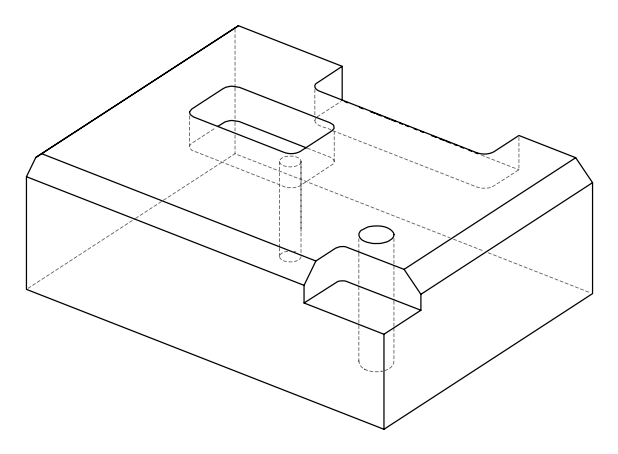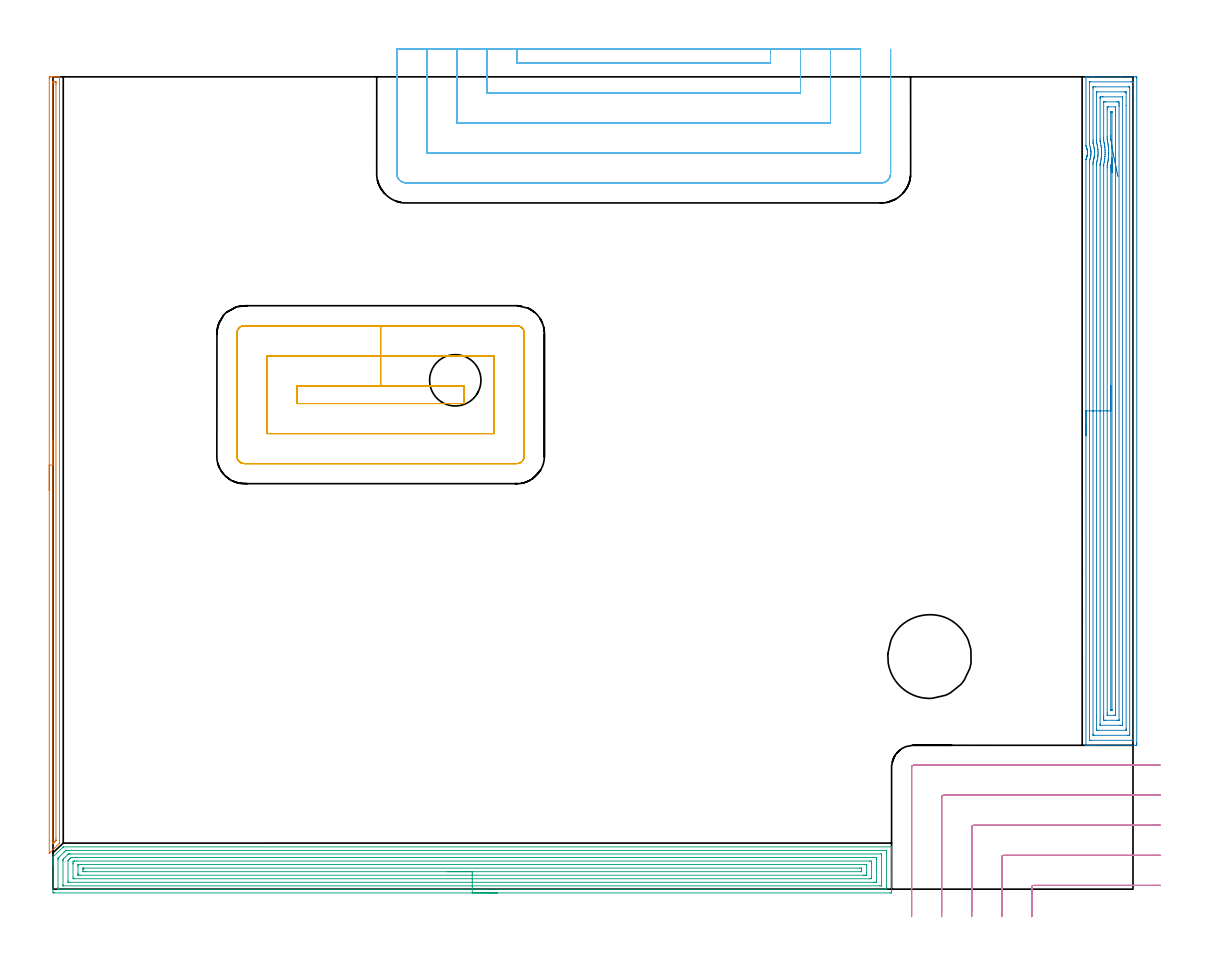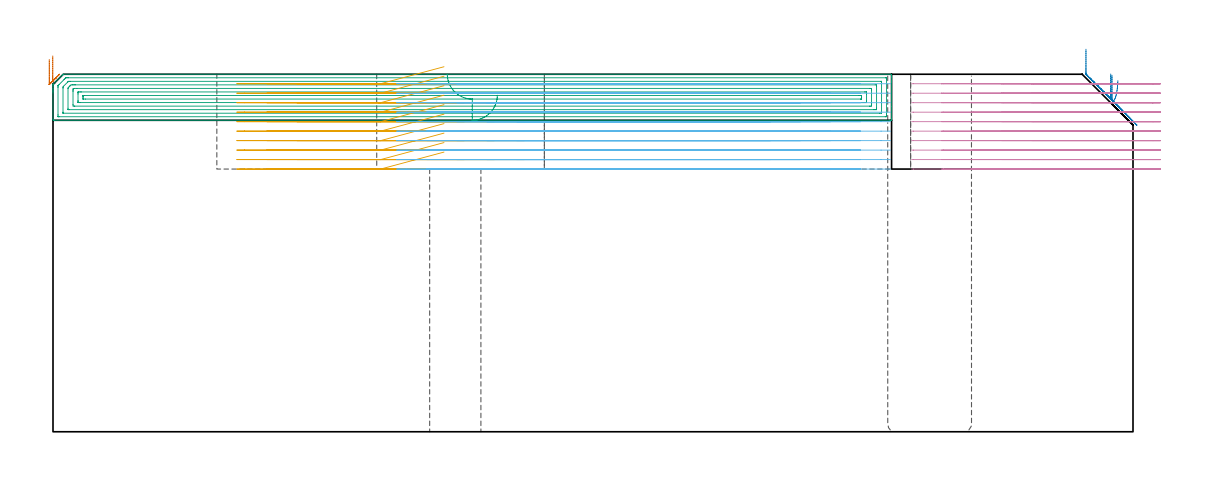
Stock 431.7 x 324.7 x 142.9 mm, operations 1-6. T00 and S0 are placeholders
(PLAN: 12 operations, 7 tool changes, 126.5 min)
(1 AREA_MILL | FG_CHAMFER_SURFACE | UGT0205_001 | 5.1 min | 2629 mm3)
(2 AREA_MILL_1 | FG_CHAMFER_SURFACE_1 | UGT0205_001 | 17.44 min | 56679 mm3)
(3 AREA_MILL_2 | FG_CHAMFER_SURFACE_2 | UGT0205_001 | 19.03 min | 58013 mm3)
(4 MILL_CORNER_NOTCH_RECTANGULAR | CORNER_NOTCH_RECTANGULAR | NXT0201_012 | Follow Part, ap 4, ae 75% | 12.49 min | 206742 mm3)
(5 MILL_RECTANGULAR_POCKET | POCKET_RECTANGULAR_STRAIGHT | NXT0201_012 | Follow Part, ap 4, ae 75% | 16.12 min | 348855 mm3)
(6 MILL_SLOT | SLOT_PARTIAL_RECTANGULAR | NXT0201_012 | Follow Part, ap 4, ae 75% | 45.4 min | 405383 mm3)
(7 MILL_THROUGH_HOLE_FROM_SOLID_MATERIAL | STEP1HOLE | NXT0201_007 | Circular | 9.34 min | 125539 mm3)
(8 SPOT_DRILL | STEP1HOLE_1 | NXT0321_9005460120000 | 0.06 min | 158 mm3)
(9 DRILL_BLIND_HOLE_INTO_CENTER | STEP1HOLE_1 | NXT0301_058 | 0.07 min | 542 mm3)
(10 GUN_DRILL_THROUGH_HOLE | STEP1HOLE_1 | UGT0307_005 | 0.52 min | 5024 mm3)
(11 DRILL_TO_ENLARGE_THROUGH_HOLE | STEP1HOLE_1 | NXT0301_101 | 0.45 min | 8106 mm3)
(12 DRILL_TO_ENLARGE_THROUGH_HOLE_1 | STEP1HOLE_1 | UGT0301_050 | 0.47 min | 20748 mm3)
(TOOL UGT0205_001 | Chamfer Mill 20 x 3 x 45 deg. | D20 FL50 Z2)
(TOOL NXT0201_012 | ENDMILL 16mm [2P460-1600-NA 1630] | D16 FL38 Z6)
(TOOL NXT0201_007 | ENDMILL 25mm [R216.25-25050GCK54P 1620] | D25 R3 FL54 Z5)
(TOOL NXT0321_9005460120000 | NC Spot Drill, 142deg, 12mm, Carbide, Uncoated | D12 PA142 FL30 Z2)
(TOOL NXT0301_058 | Carbide Drill 8.7mm [860.1-0870-026A1-MM 2214] | D8.7 PA140 FL47 Z2)
(TOOL UGT0307_005 | Gun Drill 8.3 mm | D8.3 PA130 FL24 Z1)
(TOOL NXT0301_101 | Carbide Drill 13mm [860.1-1300-104A1-MM 2214] | D13 PA140 FL123 Z2)
(TOOL UGT0301_050 | Twist Drill 20.5 mm | D20.5 PA118 FL145 Z2)
(OP 1 AREA_MILL)
G17 G21 G94 G90
T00 M6
G54
G17 G0 G90 X-1.5 Y159.5 S1061 M3
G43 Z152.9 H0
Z148.8
G94 G1 Y159.538 Z147.928 F250.
Y159.652 Z147.063
Y159.841 Z146.212
Y160.103 Z145.38
Y160.437 Z144.574
Y160.84 Z143.8
Y161.308 Z143.064
Y161.84 Z142.372
Y162.429 Z141.729
Y163.072 Z141.14
Y163.764 Z140.608
Y164.5 Z140.14
Y165.274 Z139.737
Y166.08 Z139.403
Y166.912 Z139.141
Y167.764 Z138.952
Y168.628 Z138.838
Y169.5 Z138.8
X-1.499 Y324.08 Z138.801
X-1.497 Y324.392
X-1.493 Y324.69 Z138.803
X-1.192 Y324.7 Z139.103
X-0.926 Z139.369
X-0.321 Z139.973
X0.211 Z140.508
X0.55 Z140.846
X1.083 Z141.378
X1.421 Z141.716
X2.361 Z142.661
X2.483 Y324.696 Z142.775
X2.598 Y324.69 Z142.889
X2.6 Y324.526 Z142.9
Y18.495
X2.596 Y18.406 Z142.889
X2.561 Y18.363 Z142.857
X2.391 Y18.19 Z142.69
X-1.192 Y14.606 Z139.104
X-1.325 Y14.474 Z138.973
X-1.466 Y14.333 Z138.831
X-1.496 Y14.316 Z138.802
X-1.499 Z138.799
X-1.5 Y14.474 Z138.8
Y169.5
X-0.086 Z140.214
X-0.085 Y322.051 Z140.215
X-0.084 Y322.292 Z140.216
X-0.08 Y322.618 Z140.22
X-0.079 Y322.69 Z140.221
X0.02 Y322.694 Z140.32
X0.154 Y322.699 Z140.454
X0.55 Z140.85
X1.026 Y322.698 Z141.326
X1.15 Y322.693 Z141.45
X1.175 Y322.691 Z141.475
X1.179 Y322.647 Z141.479
X1.183 Y322.537 Z141.483
X1.185 Y322.292 Z141.485
X1.186 Y321.64 Z141.486
X1.185 Y20.282 Z141.485
X1.184 Y19.632 Z141.484
X1.181 Y19.509 Z141.481
X1.179 Y19.453 Z141.479
X1.128 Y19.388 Z141.428
X0.839 Y19.092 Z141.139
X0.55 Y18.8 Z140.85
X0.399 Y18.649 Z140.699
X0.244 Y18.495 Z140.544
X0.012 Y18.27 Z140.312
X-0.048 Y18.214 Z140.252
X-0.079 Y18.192 Z140.221
X-0.082 Y18.249 Z140.218
X-0.084 Y18.495 Z140.216
X-0.085 Y18.863 Z140.215
X-0.086 Y19.147 Z140.214
Y169.5
Y170.372 Z140.252
Y171.236 Z140.366
Y172.088 Z140.555
Y172.92 Z140.817
Y173.726 Z141.151
Y174.5 Z141.554
Y175.236 Z142.023
Y175.928 Z142.554
Y176.571 Z143.143
Y177.16 Z143.786
Y177.692 Z144.478
Y178.16 Z145.214
Y178.563 Z145.988
Y178.897 Z146.794
Y179.159 Z147.626
Y179.348 Z148.478
Y179.462 Z149.343
Y179.5 Z150.214
G0 Z152.9
M5
M2
(OP 2 AREA_MILL_1)
G17 G21 G94 G90
T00 M6
G54
G17 G0 G90 X412.9 Y181.184 S1061 M3
G43 Z152.9 H0
G94 G1 Y181.222 Z152.028 F250.
Y181.336 Z151.163
Y181.525 Z150.312
Y181.787 Z149.48
Y182.121 Z148.674
Y182.524 Z147.9
Y182.992 Z147.164
Y183.523 Z146.472
Y184.113 Z145.829
Y184.756 Z145.24
Y185.448 Z144.708
Y186.184 Z144.24
Y186.958 Z143.837
Y187.764 Z143.503
Y188.596 Z143.241
Y189.447 Z143.052
Y190.312 Z142.938
Y191.184 Z142.9
Y291.514
X412.905 Y291.714 Z142.89
X412.906 Y291.734 Z142.888
X412.973 Y291.891 Z142.824
X413.14 Y292.334 Z142.657
X413.212 Y292.568 Z142.585
X413.277 Y292.783 Z142.518
X413.292 Y292.853 Z142.501
X413.338 Y293.047 Z142.46
X413.353 Y293.11 Z142.446
X413.374 Y293.21 Z142.422
X413.378 Y293.228 Z142.418
X413.388 Y293.299 Z142.404
X413.449 Y293.675 Z142.349
X413.451 Y293.696 Z142.348
X413.454 Y293.746 Z142.342
X413.463 Y293.858 Z142.334
X413.464 Y293.864 Z142.333
X413.48 Y294.114 Z142.309
X413.481 Y294.121
X413.484 Y294.268 Z142.31
Y294.318 Z142.307
Y294.323
X413.485 Y294.387 Z142.308
Y294.567 Z142.306
X413.479 Y294.638 Z142.308
X413.466 Y294.899 Z142.33
X413.459 Y295.013 Z142.337
X413.399 Y295.459 Z142.395
X413.384 Y295.531 Z142.409
X413.365 Y295.63 Z142.433
X413.353 Y295.688 Z142.445
X413.315 Y295.869 Z142.485
X413.307 Y295.907 Z142.493
X413.18 Y296.351 Z142.618
X413.018 Y296.801 Z142.782
X412.994 Y296.859 Z142.805
X412.904 Y297.067 Z142.889
X412.9 Y297.315 Z142.9
Y324.542
X412.903 Y324.693 Z142.888
X412.904 Y324.694 Z142.887
X413.225 Y324.7 Z142.575
X413.599 Z142.2
X414.234 Z141.56
X415.433 Z140.363
X415.998 Z139.796
X426.876 Z128.921
X432.747 Z123.05
X433.032 Y324.697 Z122.765
X433.192 Y324.69 Z122.606
X433.199 Y324.528 Z122.599
X433.2 Y324.093 Z122.6
Y58.541
X433.199 Y58.107 Z122.601
X433.195 Y57.654 Z122.603
X433.192 Y57.509 Z122.606
X432.747 Y57.5 Z123.05
X416.597 Z139.198
X415.998 Z139.796
X415.434 Z140.363
X415.116 Z140.68
X414.552 Z141.244
X414.234 Z141.56
X413.599 Z142.2
X413.226 Z142.573
X412.904 Y57.506 Z142.887
X412.902 Y57.507 Z142.888
X412.9 Y57.659 Z142.9
Y57.661
Y191.184
X414.314 Z141.486
Y290.175
X414.316 Y290.986 Z141.484
X414.317 Y291.068 Z141.483
X414.321 Y291.167 Z141.479
X414.347 Y291.26 Z141.453
X414.4 Y291.431 Z141.4
X414.485 Y291.707 Z141.315
X414.561 Y291.96 Z141.239
X414.672 Y292.409 Z141.128
X414.763 Y292.853 Z141.037
X414.791 Y293.017 Z141.009
X414.813 Y293.16 Z140.987
X414.847 Y293.433 Z140.953
X414.872 Y293.746 Z140.928
X414.89 Y293.975 Z140.91
X414.902 Y294.638 Z140.898
X414.901 Y294.655 Z140.899
X414.888 Y294.869 Z140.912
X414.862 Y295.208 Z140.938
X414.824 Y295.531 Z140.976
X414.779 Y295.872 Z141.021
X414.667 Y296.423 Z141.133
X414.5 Y297.047 Z141.3
X414.321 Y297.622 Z141.479
X414.315 Y298.208 Z141.485
Y322.612
X414.316 Y322.663 Z141.484
X414.319 Y322.686 Z141.481
X414.321 Y322.69 Z141.479
X414.342 Y322.692 Z141.458
X414.73 Y322.699 Z141.07
X430.984 Z124.816
X431.481 Y322.697 Z124.319
X431.687 Y322.69 Z124.113
X431.779 Y322.674 Z124.021
X431.784 Y322.39 Z124.016
X431.785 Y322.308 Z124.015
Y59.588
X431.784 Y59.537 Z124.016
X431.781 Y59.514 Z124.019
X431.779 Y59.51 Z124.021
X431.758 Y59.507 Z124.042
X431.371 Y59.501 Z124.429
X415.116 Z140.684
X414.618 Y59.503 Z141.182
X414.413 Y59.51 Z141.387
X414.321 Y59.526 Z141.479
X414.316 Y59.81 Z141.484
X414.315 Y59.892 Z141.485
X414.314 Y191.184 Z141.486
X415.728 Z140.072
X415.729 Y289.555 Z140.071
X415.732 Y290.175 Z140.068
X415.735 Y290.441 Z140.065
X415.745 Y290.751 Z140.055
X415.835 Y291.068 Z139.965
X415.87 Y291.197 Z139.93
X415.998 Y291.684 Z139.802
X416.048 Y291.909 Z139.752
X416.058 Y291.96 Z139.742
X416.13 Y292.339 Z139.67
X416.182 Y292.666 Z139.618
X416.209 Y292.853 Z139.591
X416.273 Y293.467 Z139.527
X416.294 Y293.746 Z139.506
X416.307 Y294.325 Z139.493
X416.31 Y294.638 Z139.49
X416.279 Y295.245 Z139.521
X416.257 Y295.531 Z139.543
X416.168 Y296.251 Z139.632
X416.138 Y296.423 Z139.662
X415.998 Y297.119 Z139.802
X415.947 Y297.316 Z139.853
X415.928 Y297.386 Z139.872
X415.745 Y298.053 Z140.055
X415.736 Y298.208 Z140.064
X415.732 Y298.477 Z140.068
X415.729 Y299.101 Z140.071
Y299.373
Y319.902
X415.731 Y320.523 Z140.069
X415.734 Y320.658 Z140.066
X415.735 Y320.684 Z140.065
X415.765 Y320.69 Z140.035
X415.825 Y320.697 Z139.975
X415.998 Y320.699 Z139.802
X416.704 Y320.7 Z139.096
X429.928 Y320.699 Z125.872
X430.102 Y320.695 Z125.698
X430.277 Y320.69 Z125.523
X430.365 Y320.677 Z125.435
X430.368 Y320.613 Z125.432
X430.369 Y320.523 Z125.431
X430.371 Y320.251 Z125.429
Y62.298
X430.369 Y61.677 Z125.431
X430.366 Y61.542 Z125.434
X430.365 Y61.516 Z125.435
X430.335 Y61.51 Z125.465
X430.275 Y61.503 Z125.525
X430.102 Y61.501 Z125.698
X429.396 Y61.5 Z126.404
X416.172 Y61.501 Z139.628
X415.998 Y61.505 Z139.802
X415.823 Y61.51 Z139.977
X415.735 Y61.523 Z140.065
X415.732 Y61.587 Z140.068
X415.73 Y61.677 Z140.07
X415.729 Y61.949 Z140.071
X415.728 Y191.184 Z140.072
X417.143 Z138.657
Y289.283
X417.146 Y289.905 Z138.654
X417.15 Y290.175 Z138.65
X417.158 Y290.327 Z138.642
X417.192 Y290.463 Z138.608
X417.248 Y290.695 Z138.552
X417.337 Y291.068 Z138.463
X417.414 Y291.419 Z138.386
X417.519 Y291.96 Z138.281
X417.553 Y292.171 Z138.247
X417.641 Y292.853 Z138.159
X417.653 Y292.962 Z138.147
X417.685 Y293.335 Z138.115
X417.714 Y293.746 Z138.086
X417.716 Y293.791 Z138.084
X417.73 Y294.638 Z138.07
X417.729 Y294.67 Z138.071
X417.683 Y295.531 Z138.117
X417.677 Y295.616 Z138.123
X417.582 Y296.423 Z138.218
X417.556 Y296.63 Z138.244
X417.426 Y297.316 Z138.374
X417.335 Y297.747 Z138.465
X417.225 Y298.208 Z138.575
X417.15 Y298.523 Z138.65
X417.145 Y298.831 Z138.655
X417.144 Y299.101 Z138.656
X417.143 Y299.726 Z138.657
Y317.845
X417.144 Y318.469 Z138.656
X417.148 Y318.678 Z138.652
X417.15 Y318.689 Z138.65
X417.155 Y318.693 Z138.645
X417.18 Y318.697 Z138.62
X417.233 Y318.699 Z138.567
X417.338 Y318.7 Z138.462
X428.377 Z127.423
X428.767 Y318.69 Z127.033
X428.95 Y318.685 Z126.85
X428.952 Y318.579 Z126.848
X428.956 Y318.113 Z126.844
X428.957 Y313.272 Z126.843
Y64.355
X428.956 Y63.731 Z126.844
X428.952 Y63.522 Z126.848
X428.95 Y63.511 Z126.85
X428.945 Y63.507 Z126.855
X428.92 Y63.503 Z126.88
X428.867 Y63.501 Z126.933
X428.762 Y63.5 Z127.038
X417.723 Z138.077
X417.333 Y63.51 Z138.467
X417.15 Y63.515 Z138.65
X417.148 Y63.621 Z138.652
X417.144 Y64.087 Z138.656
X417.143 Y68.925 Z138.657
Y191.184
X418.557 Z137.243
Y289.283
X418.558 Y289.368 Z137.242
X418.564 Y289.772 Z137.236
X418.576 Y289.969 Z137.224
X418.621 Y290.175 Z137.179
X418.625 Y290.192 Z137.175
X418.642 Y290.262 Z137.158
X418.786 Y290.923 Z137.014
X418.814 Y291.068 Z136.986
X418.923 Y291.676 Z136.877
X418.962 Y291.96 Z136.838
X419.026 Y292.464 Z136.774
X419.066 Y292.853 Z136.734
X419.101 Y293.281 Z136.699
X419.124 Y293.746 Z136.676
X419.132 Y294.142 Z136.668
X419.139 Y294.638 Z136.661
X419.123 Y295.044 Z136.677
X419.098 Y295.531 Z136.702
X419.062 Y295.998 Z136.738
X419.014 Y296.423 Z136.786
X418.945 Y297.009 Z136.855
X418.89 Y297.316 Z136.91
X418.74 Y298.11 Z137.06
X418.718 Y298.208 Z137.082
X418.642 Y298.538 Z137.158
X418.567 Y298.853 Z137.233
X418.561 Y299.015 Z137.239
X418.558 Y299.101 Z137.242
X418.557 Y299.187 Z137.243
Y299.994
Y316.146
X418.558 Y316.232 Z137.242
X418.562 Y316.405 Z137.238
X418.57 Y316.69 Z137.23
X418.642 Y316.693 Z137.158
X418.893 Y316.698 Z136.907
X419.524 Y316.7 Z136.276
X419.773 Z136.027
X427.458 Y316.699 Z128.342
X427.5 Y316.698 Z128.3
X427.522 Y316.694 Z128.278
X427.53 Y316.692 Z128.27
X427.536 Y316.663 Z128.264
X427.541 Y316.319 Z128.259
X427.543 Y316.146 Z128.257
Y66.054
X427.542 Y65.967 Z128.258
X427.538 Y65.795 Z128.262
X427.53 Y65.51 Z128.27
X427.458 Y65.507 Z128.342
X427.207 Y65.502 Z128.593
X426.576 Y65.5 Z129.224
X426.327 Z129.473
X418.642 Y65.501 Z137.158
X418.6 Y65.502 Z137.2
X418.578 Y65.506 Z137.222
X418.57 Y65.508 Z137.23
X418.564 Y65.537 Z137.236
X418.559 Y65.881 Z137.241
X418.557 Y66.054 Z137.243
Y191.184
X419.971 Z135.829
X419.972 Y288.829 Z135.828
X419.975 Y289.283 Z135.825
X419.978 Y289.502 Z135.822
X419.986 Y289.605 Z135.814
X420.155 Y290.429 Z135.645
X420.276 Y291.068 Z135.524
X420.295 Y291.18 Z135.505
X420.405 Y291.954 Z135.395
X420.406 Y291.96 Z135.394
X420.487 Y292.77 Z135.313
X420.493 Y292.853 Z135.307
X420.537 Y293.612 Z135.263
X420.542 Y293.746 Z135.258
X420.553 Y294.488 Z135.247
Y294.638
X420.526 Y295.409 Z135.274
X420.519 Y295.531 Z135.281
X420.457 Y296.37 Z135.343
X420.452 Y296.423 Z135.348
X420.405 Y296.844 Z135.395
X420.347 Y297.316 Z135.453
X420.338 Y297.384 Z135.462
X420.185 Y298.208 Z135.615
X420.132 Y298.485 Z135.668
X420.004 Y299.101 Z135.796
X419.982 Y299.212 Z135.818
X419.978 Y299.321 Z135.822
X419.974 Y299.538 Z135.826
X419.972 Y299.994 Z135.828
X419.971 Y300.433 Z135.829
X419.972 Y314.604 Z135.828
X419.973 Y314.659 Z135.827
X419.975 Y314.685 Z135.825
X419.978 Y314.69 Z135.822
X419.989 Y314.696 Z135.811
X420.405 Y314.699 Z135.395
X420.867 Y314.7 Z134.933
X425.275 Y314.699 Z130.525
X425.695 Y314.695 Z130.105
X426.108 Y314.69 Z129.692
X426.122 Y314.275 Z129.678
X426.126 Y313.838 Z129.674
X426.128 Y313.382 Z129.672
X426.129 Y312.942 Z129.671
Y67.596
X426.127 Y67.541 Z129.673
X426.125 Y67.515 Z129.675
X426.122 Y67.51 Z129.678
X426.111 Y67.504 Z129.689
X425.695 Y67.501 Z130.105
X425.233 Y67.5 Z130.567
X420.825 Y67.501 Z134.975
X420.405 Y67.505 Z135.395
X419.992 Y67.51 Z135.808
X419.978 Y67.925 Z135.822
X419.974 Y68.362 Z135.826
X419.972 Y68.818 Z135.828
X419.971 Y69.258 Z135.829
Y191.184
X421.385 Z134.415
X421.386 Y288.39 Z134.414
X421.392 Y289.176 Z134.408
X421.398 Y289.283 Z134.402
X421.527 Y289.932 Z134.273
X421.572 Y290.175 Z134.228
X421.664 Y290.686 Z134.136
X421.719 Y291.068 Z134.081
X421.772 Y291.469 Z134.028
X421.829 Y291.96 Z133.971
X421.861 Y292.272 Z133.939
X421.909 Y292.853 Z133.891
X421.925 Y293.1 Z133.875
X421.954 Y293.746 Z133.846
X421.96 Y293.957 Z133.84
X421.967 Y294.638 Z133.833
X421.962 Y294.847 Z133.838
X421.935 Y295.531 Z133.865
X421.921 Y295.781 Z133.879
X421.871 Y296.423 Z133.929
X421.842 Y296.754 Z133.958
X421.777 Y297.316 Z134.023
X421.722 Y297.768 Z134.078
X421.645 Y298.208 Z134.155
X421.527 Y298.857 Z134.273
X421.48 Y299.101 Z134.32
X421.403 Y299.494 Z134.397
X421.389 Y299.89 Z134.411
X421.387 Y299.994 Z134.413
X421.385 Y300.786 Z134.415
Y300.886
Y311.597
X421.387 Y312.389 Z134.413
X421.388 Y312.489 Z134.412
X421.392 Y312.678 Z134.408
X421.753 Y312.692 Z134.047
X421.962 Y312.698 Z133.838
X424.606 Y312.7 Z131.194
X424.671 Y312.697 Z131.129
X424.688 Y312.695 Z131.112
X424.702 Y312.691 Z131.098
X424.708 Y312.667 Z131.092
X424.712 Y312.592 Z131.088
X424.713 Y312.489 Z131.087
X424.715 Y311.697 Z131.085
Y70.603
X424.714 Y69.811 Z131.086
X424.712 Y69.711 Z131.088
X424.708 Y69.522 Z131.092
X424.347 Y69.508 Z131.453
X424.138 Y69.502 Z131.662
X421.494 Y69.5 Z134.306
X421.429 Y69.503 Z134.371
X421.412 Y69.505 Z134.388
X421.398 Y69.509 Z134.402
X421.392 Y69.533 Z134.408
X421.388 Y69.608 Z134.412
X421.387 Y69.711 Z134.413
X421.385 Y70.503 Z134.415
Y191.184
X422.8 Z133.
Y287.751
X422.801 Y288.39 Z132.999
X422.803 Y288.641 Z132.997
X422.808 Y288.961 Z132.992
X422.87 Y289.283 Z132.93
X422.899 Y289.435 Z132.901
X423.038 Y290.175 Z132.762
X423.04 Y290.185 Z132.76
X423.05 Y290.243 Z132.75
X423.15 Y290.967 Z132.65
X423.163 Y291.068 Z132.637
X423.188 Y291.277 Z132.612
X423.243 Y291.765 Z132.557
X423.293 Y292.241 Z132.507
X423.296 Y292.215 Z132.504
X423.3 Y292.061 Z132.5
Y291.998
Y71.881
X423.298 Y71.712 Z132.502
X423.294 Y71.577 Z132.506
X423.29 Y71.509 Z132.51
X423.269 Y71.508 Z132.531
X423.046 Y71.5 Z132.754
X422.833 Y71.508 Z132.967
X422.81 Y71.51 Z132.99
X422.806 Y71.521 Z132.994
X422.802 Y71.547 Z132.998
X422.8 Y71.574 Z133.
Y71.604
Y191.184
Y192.055 Z133.039
Y192.92 Z133.152
Y193.772 Z133.341
Y194.604 Z133.604
Y195.41 Z133.937
Y196.184 Z134.34
Y196.92 Z134.809
Y197.612 Z135.34
Y198.255 Z135.929
Y198.844 Z136.573
Y199.375 Z137.265
Y199.844 Z138.
Y200.247 Z138.774
Y200.581 Z139.58
Y200.843 Z140.412
Y201.032 Z141.264
Y201.146 Z142.129
Y201.184 Z143.
G0 Z152.9
X425.659 Y284.892
Z140.34
G1 X425.617 Y285.096 Z139.493
X425.561 Y285.372 Z138.667
X425.49 Y285.718 Z137.869
X425.406 Y286.13 Z137.105
X425.309 Y286.606 Z136.38
X425.199 Y287.141 Z135.7
X425.078 Y287.733 Z135.071
X424.946 Y288.377 Z134.497
X424.805 Y289.067 Z133.982
X424.656 Y289.798 Z133.531
X424.499 Y290.565 Z133.146
X424.336 Y291.362 Z132.831
X424.168 Y292.183 Z132.588
X423.996 Y293.022 Z132.419
X423.822 Y293.871 Z132.325
X423.648 Y294.726 Z132.307
X423.473 Y295.579 Z132.366
X423.3 Y296.423 Z132.5
Y296.425
X423.235 Y297.129 Z132.565
X423.215 Y297.316 Z132.585
X423.173 Y297.672 Z132.627
X423.116 Y298.141 Z132.684
X423.106 Y298.208 Z132.694
X423.05 Y298.538 Z132.75
X422.947 Y299.101 Z132.853
X422.923 Y299.23 Z132.877
X422.842 Y299.654 Z132.958
X422.809 Y299.835 Z132.991
X422.805 Y299.994 Z132.995
X422.801 Y300.245 Z132.999
X422.8 Y300.886 Z133.
Y301.14
Y310.319
X422.802 Y310.488 Z132.998
X422.806 Y310.622 Z132.994
X422.81 Y310.691 Z132.99
X422.831 Y310.693 Z132.969
X423.054 Y310.7 Z132.746
X423.267 Y310.693 Z132.533
X423.29 Y310.69 Z132.51
X423.294 Y310.679 Z132.506
X423.298 Y310.653 Z132.502
X423.3 Y310.626 Z132.5
Y310.596
Y296.423
Y295.552 Z132.538
Y294.687 Z132.652
Y293.835 Z132.841
Y293.003 Z133.103
Y292.197 Z133.437
X423.299 Y291.423 Z133.84
Y290.688 Z134.309
Y289.996 Z134.84
Y289.353 Z135.43
Y288.763 Z136.073
Y288.232 Z136.765
Y287.764 Z137.501
Y287.361 Z138.275
Y287.028 Z139.081
X423.298 Y286.765 Z139.913
Y286.577 Z140.765
Y286.463 Z141.63
Y286.425 Z142.502
G0 Z152.9
M5
M2
(OP 3 AREA_MILL_2)
G17 G21 G94 G90
T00 M6
G54
G17 G0 G90 X177.6 Y-1.5 S1061 M3
G43 Z152.9 H0
Z134.5
G94 G1 X177.562 Z133.628 F250.
X177.448 Z132.764
X177.259 Z131.912
X176.997 Z131.08
X176.663 Z130.274
X176.26 Z129.5
X175.792 Z128.764
X175.26 Z128.072
X174.671 Z127.429
X174.028 Z126.84
X173.336 Z126.309
X172.6 Z125.84
X171.826 Z125.437
X171.02 Z125.103
X170.188 Z124.841
X169.337 Z124.652
X168.472 Z124.538
X167.6 Z124.5
X0.613
X0.197 Y-1.496 Z124.502
X0.01 Y-1.492 Z124.505
X0. Y-1.087 Z124.91
Y9.457 Z135.452
Y10.009 Z136.006
Y10.336 Z136.332
Y10.887 Z136.884
Y11.215 Z137.21
Y11.87 Z137.869
Y12.533 Z138.532
X0.001 Y12.646 Z138.645
X0.01 Y12.801 Z138.794
X0.16 Y12.961 Z138.961
X3.738 Y16.539 Z142.537
X4.035 Y16.835 Z142.832
X4.105 Y16.895 Z142.891
X4.185 Y16.9 Z142.9
X335.034
X335.19 Y16.894 Z142.893
X335.2 Y16.592 Z142.592
Y16.263 Z142.262
Y15.608 Z141.603
Y14.402 Z140.399
Y13.851 Z139.845
Y4.021 Z130.019
Y-0.811 Z125.186
X335.197 Y-1.087 Z124.91
X335.19 Y-1.492 Z124.505
X335.003 Y-1.496 Z124.502
X334.587 Y-1.5 Z124.5
X167.6
Y-0.086 Z125.914
X2.399 Y-0.085 Z125.915
X2.273
X2.041 Y-0.08 Z125.92
X2.018 Y-0.079 Z125.921
X2.01 Y-0.068 Z125.932
X2.004 Y-0.037 Z125.963
X2.002 Y-0.007 Z125.993
X2. Y0.184 Z126.184
Y0.67 Z126.67
Y11.607 Z137.607
X2.003 Y12.093 Z138.093
X2.007 Y12.289 Z138.289
X2.01 Y12.337 Z138.337
X2.03 Y12.369 Z138.369
X2.072 Y12.415 Z138.415
X2.399 Y12.749 Z138.749
X4.379 Y14.73 Z140.73
X4.727 Y15.075 Z141.075
X5.078 Y15.42 Z141.42
X5.145 Y15.479 Z141.479
X5.208 Y15.481 Z141.481
X5.971 Y15.485 Z141.485
X6.095 Y15.486 Z141.486
X332.801 Y15.485 Z141.485
X332.927
X333.159 Y15.48 Z141.48
X333.182 Y15.479 Z141.479
X333.19 Y15.468 Z141.468
X333.196 Y15.437 Z141.437
X333.198 Y15.407 Z141.407
X333.2 Y15.216 Z141.216
Y14.73 Z140.73
Y1.157 Z127.157
X333.197 Y0.67 Z126.67
X333.193 Y0.285 Z126.285
X333.176 Y-0.079 Z125.921
X332.801 Y-0.084 Z125.916
X332.676 Y-0.085 Z125.915
X167.6 Y-0.086 Z125.914
Y1.328 Z127.328
X4.185 Y1.329 Z127.329
X4.11 Y1.33 Z127.33
X4.051 Y1.333 Z127.333
X4.019 Y1.335 Z127.335
X4.01 Y1.368 Z127.368
X4.005 Y1.549 Z127.549
X4.001 Y1.73 Z127.73
Y11.395 Z137.395
X4.006 Y11.578 Z137.578
X4.018 Y11.907 Z137.907
X4.185 Y12.086 Z138.086
X4.189 Y12.09 Z138.09
X5.95 Y13.851 Z139.851
X5.971 Y13.872 Z139.872
X6.152 Y14.041 Z140.041
X6.184 Y14.065 Z140.065
X6.222 Y14.067 Z140.067
X6.305 Y14.069 Z140.069
X6.64 Y14.071 Z140.071
X6.864
X331.015
X331.09 Y14.07 Z140.07
X331.149 Y14.067 Z140.067
X331.181 Y14.065 Z140.065
X331.19 Y14.032 Z140.032
X331.195 Y13.851 Z139.851
X331.199 Y13.67 Z139.67
Y1.549 Z127.549
X331.198 Y1.369 Z127.369
X331.193 Y1.342 Z127.342
X331.189 Y1.335 Z127.335
X331.182 Y1.333 Z127.333
X331.127 Y1.33 Z127.33
X331.015 Y1.329 Z127.329
X330.346 Y1.328 Z127.328
X167.6
Y2.743 Z128.743
X6.543
X6.134 Y2.745 Z128.745
X6.051 Y2.747 Z128.747
X6.019 Y2.749 Z128.749
X6.01 Y2.783 Z128.783
X6. Y3.306 Z129.306
X6.001 Y11.215 Z137.215
X6.01 Y11.425 Z137.425
X6.135 Y11.574 Z137.574
X6.312 Y11.757 Z137.757
X6.643 Y12.093 Z138.093
X6.752 Y12.203 Z138.203
X6.864 Y12.314 Z138.314
X7.201 Y12.64 Z138.64
X7.757 Y12.651 Z138.651
X8.079 Y12.655 Z138.655
X8.65 Y12.657 Z138.657
X8.97
X328.657
X329.066 Y12.655 Z138.655
X329.149 Y12.653 Z138.653
X329.181 Y12.651 Z138.651
X329.19 Y12.617 Z138.617
X329.2 Y12.093 Z138.093
Y3.306 Z129.306
X329.196 Y2.882 Z128.882
X329.192 Y2.776 Z128.776
X329.191 Y2.754 Z128.754
X329.168 Y2.75 Z128.75
X329.1 Y2.747 Z128.747
X328.908 Y2.744 Z128.744
X328.336 Y2.743 Z128.743
X328.016
X167.6
Y4.157 Z130.157
X8.678 Y4.158 Z130.158
X8.65
X8.01 Y4.185 Z130.185
X8.001 Y4.823 Z130.823
X8. Y10.096 Z136.096
X8.002 Y10.336 Z136.336
X8.007 Y10.968 Z136.968
X8.028 Y11.018 Z137.018
X8.069 Y11.061 Z137.061
X8.225 Y11.215 Z137.215
X8.623 Y11.241 Z137.241
X8.65 Y11.242 Z137.242
X9.514 Y11.243 Z137.243
X326.522 Y11.242 Z137.242
X326.55
X327.19 Y11.215 Z137.215
X327.199 Y10.577 Z136.577
X327.2 Y5.064 Z131.064
X327.197 Y4.428 Z130.428
X327.19 Y4.185 Z130.185
X326.578 Y4.158 Z130.158
X326.55
X167.6 Y4.157 Z130.157
Y5.571 Z131.571
X10.813 Y5.572 Z131.572
X10.436 Y5.573 Z131.573
X10.059 Y5.577 Z131.577
X10.016 Y5.578 Z131.578
X10.01 Y5.61 Z131.61
X10.005 Y5.686 Z131.686
X10.002 Y5.8 Z131.8
X10. Y5.943 Z131.943
Y6.371 Z132.371
Y9.007 Z135.007
X10.002 Y9.457 Z135.457
X10.005 Y9.672 Z135.672
X10.01 Y9.778 Z135.778
X10.014 Y9.822 Z135.822
X10.063 Y9.824 Z135.824
X10.436 Y9.827 Z135.827
X10.951 Y9.829 Z135.829
X11.329
X324.387 Y9.828 Z135.828
X324.764 Y9.827 Z135.827
X325.141 Y9.823 Z135.823
X325.184 Y9.822 Z135.822
X325.19 Y9.79 Z135.79
X325.195 Y9.714 Z135.714
X325.198 Y9.6 Z135.6
X325.2 Y9.457 Z135.457
Y9.029 Z135.029
Y6.393 Z132.393
X325.198 Y5.943 Z131.943
X325.195 Y5.728 Z131.728
X325.19 Y5.622 Z131.622
X325.186 Y5.578 Z131.578
X325.137 Y5.576 Z131.576
X324.764 Y5.573 Z131.573
X324.249 Y5.571 Z131.571
X323.871
X167.6
Y6.985 Z132.985
X12.948 Y6.986 Z132.986
X12.222 Y6.989 Z132.989
X12.048 Y6.992 Z132.992
X12.008 Y6.998 Z132.998
X12.006 Y7.006 Z133.006
X12.002 Y7.038 Z133.038
X12. Y7.7 Z133.7
Y7.918 Z133.918
X12.002 Y8.136 Z134.136
X12.005 Y8.281 Z134.281
X12.01 Y8.395 Z134.395
X12.023 Y8.408 Z134.408
X12.041 Y8.41 Z134.41
X12.222 Y8.413 Z134.413
X12.389 Y8.414 Z134.414
X322.252
X322.978 Y8.411 Z134.411
X323.152 Y8.408 Z134.408
X323.192 Y8.402 Z134.402
X323.194 Y8.394 Z134.394
X323.198 Y8.362 Z134.362
X323.2 Y7.7 Z133.7
Y7.482 Z133.482
X323.198 Y7.264 Z133.264
X323.195 Y7.119 Z133.119
X323.19 Y7.005 Z133.005
X323.177 Y6.992 Z132.992
X323.159 Y6.99 Z132.99
X322.978 Y6.987 Z132.987
X322.811 Y6.986 Z132.986
X167.6 Y6.985 Z132.985
X166.728 Z133.023
X165.864 Z133.137
X165.012 Z133.326
X164.18 Z133.588
X163.374 Z133.922
X162.6 Z134.325
X161.864 Z134.794
X161.172 Z135.325
X160.529 Z135.914
X159.94 Z136.557
X159.409 Z137.25
X158.94 Z137.985
X158.537 Z138.759
X158.203 Z139.565
X157.941 Z140.397
X157.752 Z141.249
X157.638 Z142.114
X157.6 Z142.985
G0 Z152.9
M5
M2
(OP 4 MILL_CORNER_NOTCH_RECTANGULAR)
G17 G21 G94 G90
T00 M6
G54
G17 G0 G90 X442.7 Y1.517 S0 M3
G43 Z152.9 H1
Z139.11
G94 G1 X439.7 Y1.501 F250.
X439.446 Y1.5 F500.
X391.995
G3 X391.2 Y0.705 R0.8
G1 Y-7.746
X391.199 Y-8.
X391.183 Y-11. F250.
G0 Z152.9
X442.7 Y13.522
Z139.11
G1 X439.7 Y13.501
X439.446 Y13.5 F500.
X379.995
G3 X379.2 Y12.705 R0.8
G1 Y-7.746
X379.199 Y-8.
X379.178 Y-11. F250.
G0 Z152.9
X442.7 Y25.533
Z139.11
G1 X439.7 Y25.501
G2 X439.446 Y25.5 R24. F500.
G1 X367.995
G3 X367.2 Y24.705 R0.8
G1 Y-7.746
G2 X367.199 Y-8. R24.
G1 X367.167 Y-11. F250.
G0 Z152.9
X442.699 Y37.566
Z139.11
G1 X439.7 Y37.503
G2 X439.446 Y37.5 R12. F500.
G1 X355.996
G3 X355.2 Y36.704 R0.8
G1 Y-7.746
G2 X355.197 Y-8. R12.
G1 X355.134 Y-10.999 F250.
G0 Z152.9
X442.446 Y49.5
Z139.11
G1 X439.446
X343.996 F500.
G3 X343.2 Y48.704 R0.8
G1 Y-7.746
Y-10.746 F250.
G0 Z152.9
X442.7 Y1.517
Z135.32
G1 X439.7 Y1.501
X439.446 Y1.5 F500.
X391.995
G3 X391.2 Y0.705 R0.8
G1 Y-7.746
X391.199 Y-8.
X391.183 Y-11. F250.
G0 Z152.9
X442.7 Y13.522
Z135.32
G1 X439.7 Y13.501
X439.446 Y13.5 F500.
X379.995
G3 X379.2 Y12.705 R0.8
G1 Y-7.746
X379.199 Y-8.
X379.178 Y-11. F250.
G0 Z152.9
X442.7 Y25.533
Z135.32
G1 X439.7 Y25.501
G2 X439.446 Y25.5 R24. F500.
G1 X367.995
G3 X367.2 Y24.705 R0.8
G1 Y-7.746
G2 X367.199 Y-8. R24.
G1 X367.167 Y-11. F250.
G0 Z152.9
X442.699 Y37.566
Z135.32
G1 X439.7 Y37.503
G2 X439.446 Y37.5 R12. F500.
G1 X355.996
G3 X355.2 Y36.704 R0.8
G1 Y-7.746
G2 X355.197 Y-8. R12.
G1 X355.134 Y-10.999 F250.
G0 Z152.9
X442.446 Y49.5
Z135.32
G1 X439.446
X343.996 F500.
G3 X343.2 Y48.704 R0.8
G1 Y-7.746
Y-10.746 F250.
G0 Z152.9
X442.7 Y1.516
Z131.53
G1 X439.7 Y1.501
X439.457 Y1.5 F500.
X391.995
G3 X391.2 Y0.705 R0.8
G1 Y-8.
X391.199 Y-11. F250.
G0 Z152.9
X442.7 Y13.521
Z131.53
G1 X439.7 Y13.501
X439.457 Y13.5 F500.
X379.995
G3 X379.2 Y12.705 R0.8
G1 Y0.705
Y-8.
X379.199 Y-11. F250.
G0 Z152.9
X442.7 Y25.532
Z131.53
G1 X439.7 Y25.501
G2 X439.457 Y25.5 R24. F500.
G1 X367.995
G3 X367.2 Y24.705 R0.8
G1 Y12.705
Y-8.
X367.199 Y-11. F250.
G0 Z152.9
X442.699 Y37.563
Z131.53
G1 X439.7 Y37.502
G2 X439.457 Y37.5 R12. F500.
G1 X355.996
G3 X355.2 Y36.704 R0.8
G1 Y24.705
Y-8.
X355.198 Y-11. F250.
G0 Z152.9
X442.457 Y49.5
Z131.53
G1 X439.457
X343.996 F500.
G3 X343.2 Y48.704 R0.8
G1 Y-7.99
Y-10.99 F250.
G0 Z152.9
X442.7 Y1.5
Z127.74
G1 X439.7
X391.995 F500.
G3 X391.2 Y0.705 R0.8
G1 Y-8.
Y-11. F250.
G0 Z152.9
X442.7 Y13.5
Z127.74
G1 X439.7
X379.995 F500.
G3 X379.2 Y12.705 R0.8
G1 Y-8.
Y-11. F250.
G0 Z152.9
X442.7 Y25.5
Z127.74
G1 X439.7
X367.995 F500.
G3 X367.2 Y24.705 R0.8
G1 Y-8.
Y-11. F250.
G0 Z152.9
X442.7 Y37.5
Z127.74
G1 X439.7
X355.996 F500.
G3 X355.2 Y36.704 R0.8
G1 Y-8.
Y-11. F250.
G0 Z152.9
X442.7 Y49.5
Z127.74
G1 X439.7
X343.996 F500.
G3 X343.2 Y48.704 R0.8
G1 Y-8.
Y-11. F250.
G0 Z152.9
X442.7 Y1.5
Z123.95
G1 X439.7
X391.995 F500.
G3 X391.2 Y0.705 R0.8
G1 Y-8.
Y-11. F250.
G0 Z152.9
X442.7 Y13.5
Z123.95
G1 X439.7
X379.995 F500.
G3 X379.2 Y12.705 R0.8
G1 Y-8.
Y-11. F250.
G0 Z152.9
X442.7 Y25.5
Z123.95
G1 X439.7
X367.995 F500.
G3 X367.2 Y24.705 R0.8
G1 Y-8.
Y-11. F250.
G0 Z152.9
X442.7 Y37.5
Z123.95
G1 X439.7
X355.996 F500.
G3 X355.2 Y36.704 R0.8
G1 Y-8.
Y-11. F250.
G0 Z152.9
X442.7 Y49.5
Z123.95
G1 X439.7
X343.996 F500.
G3 X343.2 Y48.704 R0.8
G1 Y-8.
Y-11. F250.
G0 Z152.9
X442.7 Y1.5
Z120.16
G1 X439.7
X391.995 F500.
G3 X391.2 Y0.705 R0.8
G1 Y-8.
Y-11. F250.
G0 Z152.9
X442.7 Y13.5
Z120.16
G1 X439.7
X379.995 F500.
G3 X379.2 Y12.705 R0.8
G1 Y-8.
Y-11. F250.
G0 Z152.9
X442.7 Y25.5
Z120.16
G1 X439.7
X367.995 F500.
G3 X367.2 Y24.705 R0.8
G1 Y-8.
Y-11. F250.
G0 Z152.9
X442.7 Y37.5
Z120.16
G1 X439.7
X355.996 F500.
G3 X355.2 Y36.704 R0.8
G1 Y-8.
Y-11. F250.
G0 Z152.9
X442.7 Y49.5
Z120.16
G1 X439.7
X343.996 F500.
G3 X343.2 Y48.704 R0.8
G1 Y-8.
Y-11. F250.
G0 Z152.9
X442.7 Y1.5
Z116.37
G1 X439.7
X391.995 F500.
G3 X391.2 Y0.705 R0.8
G1 Y-8.
Y-11. F250.
G0 Z152.9
X442.7 Y13.5
Z116.37
G1 X439.7
X379.995 F500.
G3 X379.2 Y12.705 R0.8
G1 Y-8.
Y-11. F250.
G0 Z152.9
X442.7 Y25.5
Z116.37
G1 X439.7
X367.995 F500.
G3 X367.2 Y24.705 R0.8
G1 Y-8.
Y-11. F250.
G0 Z152.9
X442.7 Y37.5
Z116.37
G1 X439.7
X355.996 F500.
G3 X355.2 Y36.704 R0.8
G1 Y-8.
Y-11. F250.
G0 Z152.9
X442.7 Y49.5
Z116.37
G1 X439.7
X343.996 F500.
G3 X343.2 Y48.704 R0.8
G1 Y-8.
Y-11. F250.
G0 Z152.9
X442.7 Y1.5
Z112.58
G1 X439.7
X391.995 F500.
G3 X391.2 Y0.705 R0.8
G1 Y-8.
Y-11. F250.
G0 Z152.9
X442.7 Y13.5
Z112.58
G1 X439.7
X379.995 F500.
G3 X379.2 Y12.705 R0.8
G1 Y-8.
Y-11. F250.
G0 Z152.9
X442.7 Y25.5
Z112.58
G1 X439.7
X367.995 F500.
G3 X367.2 Y24.705 R0.8
G1 Y-8.
Y-11. F250.
G0 Z152.9
X442.7 Y37.5
Z112.58
G1 X439.7
X355.996 F500.
G3 X355.2 Y36.704 R0.8
G1 Y-8.
Y-11. F250.
G0 Z152.9
X442.7 Y49.5
Z112.58
G1 X439.7
X343.996 F500.
G3 X343.2 Y48.704 R0.8
G1 Y-8.
Y-11. F250.
G0 Z152.9
X442.7 Y1.5
Z108.79
G1 X439.7
X391.995 F500.
G3 X391.2 Y0.705 R0.8
G1 Y-8.
Y-11. F250.
G0 Z152.9
X442.7 Y13.5
Z108.79
G1 X439.7
X379.995 F500.
G3 X379.2 Y12.705 R0.8
G1 Y-8.
Y-11. F250.
G0 Z152.9
X442.7 Y25.5
Z108.79
G1 X439.7
X367.995 F500.
G3 X367.2 Y24.705 R0.8
G1 Y-8.
Y-11. F250.
G0 Z152.9
X442.7 Y37.5
Z108.79
G1 X439.7
X355.996 F500.
G3 X355.2 Y36.704 R0.8
G1 Y-8.
Y-11. F250.
G0 Z152.9
X442.7 Y49.5
Z108.79
G1 X439.7
X343.996 F500.
G3 X343.2 Y48.704 R0.8
G1 Y-8.
Y-11. F250.
G0 Z152.9
X442.7 Y1.5
Z105.
G1 X439.7
X391.995 F500.
G3 X391.2 Y0.705 R0.8
G1 Y-8.
Y-11. F250.
G0 Z152.9
X442.7 Y13.5
Z105.
G1 X439.7
X379.995 F500.
G3 X379.2 Y12.705 R0.8
G1 Y-8.
Y-11. F250.
G0 Z152.9
X442.7 Y25.5
Z105.
G1 X439.7
X367.995 F500.
G3 X367.2 Y24.705 R0.8
G1 Y-8.
Y-11. F250.
G0 Z152.9
X442.7 Y37.5
Z105.
G1 X439.7
X355.996 F500.
G3 X355.2 Y36.704 R0.8
G1 Y-8.
Y-11. F250.
G0 Z152.9
X442.7 Y49.5
Z105.
G1 X439.7
X343.996 F500.
G3 X343.2 Y48.704 R0.8
G1 Y-8.
Y-11. F250.
G0 Z152.9
M5
M2
(OP 5 MILL_RECTANGULAR_POCKET)
G17 G21 G94 G90
T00 M6
G54
G17 G0 G90 X156.291 Y201.2 S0 M3
G43 Z152.9 H1
Z145.9
G94 G1 X130.95 Z139.11 F250.
X97.5 F500.
Y194.1
X164.4
Y201.2
X130.95
Y213.2
X85.5
Y182.1
X176.4
Y213.2
X130.95
Y225.2
X76.5
G3 X73.5 Y222.2 R3.
G1 Y173.1
G3 X76.5 Y170.1 R3.
G1 X185.4
G3 X188.4 Y173.1 R3.
G1 Y222.2
G3 X185.4 Y225.2 R3.
G1 X130.95
X129.95
G0 X156.291 Y201.2 Z142.11
G1 X130.95 Z135.32 F250.
X97.5 F500.
Y194.1
X164.4
Y201.2
X130.95
Y213.2
X85.5
Y182.1
X176.4
Y213.2
X130.95
Y225.2
X76.5
G3 X73.5 Y222.2 R3.
G1 Y173.1
G3 X76.5 Y170.1 R3.
G1 X185.4
G3 X188.4 Y173.1 R3.
G1 Y222.2
G3 X185.4 Y225.2 R3.
G1 X130.95
X129.95
G0 X156.291 Y201.2 Z138.32
G1 X130.95 Z131.53 F250.
X97.5 F500.
Y194.1
X164.4
Y201.2
X130.95
Y213.2
X85.5
Y182.1
X176.4
Y213.2
X130.95
Y225.2
X76.5
G3 X73.5 Y222.2 R3.
G1 Y173.1
G3 X76.5 Y170.1 R3.
G1 X185.4
G3 X188.4 Y173.1 R3.
G1 Y222.2
G3 X185.4 Y225.2 R3.
G1 X130.95
X129.95
G0 X156.291 Y201.2 Z134.53
G1 X130.95 Z127.74 F250.
X97.5 F500.
Y194.1
X164.4
Y201.2
X130.95
Y213.2
X85.5
Y182.1
X176.4
Y213.2
X130.95
Y225.2
X76.5
G3 X73.5 Y222.2 R3.
G1 Y173.1
G3 X76.5 Y170.1 R3.
G1 X185.4
G3 X188.4 Y173.1 R3.
G1 Y222.2
G3 X185.4 Y225.2 R3.
G1 X130.95
X129.95
G0 X156.291 Y201.2 Z130.74
G1 X130.95 Z123.95 F250.
X97.5 F500.
Y194.1
X164.4
Y201.2
X130.95
Y213.2
X85.5
Y182.1
X176.4
Y213.2
X130.95
Y225.2
X76.5
G3 X73.5 Y222.2 R3.
G1 Y173.1
G3 X76.5 Y170.1 R3.
G1 X185.4
G3 X188.4 Y173.1 R3.
G1 Y222.2
G3 X185.4 Y225.2 R3.
G1 X130.95
X129.95
G0 X156.291 Y201.2 Z126.95
G1 X130.95 Z120.16 F250.
X97.5 F500.
Y194.1
X164.4
Y201.2
X130.95
Y213.2
X85.5
Y182.1
X176.4
Y213.2
X130.95
Y225.2
X76.5
G3 X73.5 Y222.2 R3.
G1 Y173.1
G3 X76.5 Y170.1 R3.
G1 X185.4
G3 X188.4 Y173.1 R3.
G1 Y222.2
G3 X185.4 Y225.2 R3.
G1 X130.95
X129.95
G0 X156.291 Y201.2 Z123.16
G1 X130.95 Z116.37 F250.
X97.5 F500.
Y194.1
X164.4
Y201.2
X130.95
Y213.2
X85.5
Y182.1
X176.4
Y213.2
X130.95
Y225.2
X76.5
G3 X73.5 Y222.2 R3.
G1 Y173.1
G3 X76.5 Y170.1 R3.
G1 X185.4
G3 X188.4 Y173.1 R3.
G1 Y222.2
G3 X185.4 Y225.2 R3.
G1 X130.95
X129.95
G0 X156.291 Y201.2 Z119.37
G1 X130.95 Z112.58 F250.
X97.5 F500.
Y194.1
X164.4
Y201.2
X130.95
Y213.2
X85.5
Y182.1
X176.4
Y213.2
X130.95
Y225.2
X76.5
G3 X73.5 Y222.2 R3.
G1 Y173.1
G3 X76.5 Y170.1 R3.
G1 X185.4
G3 X188.4 Y173.1 R3.
G1 Y222.2
G3 X185.4 Y225.2 R3.
G1 X130.95
X129.95
G0 X156.291 Y201.2 Z115.58
G1 X130.95 Z108.79 F250.
X97.5 F500.
Y194.1
X164.4
Y201.2
X130.95
Y213.2
X85.5
Y182.1
X176.4
Y213.2
X130.95
Y225.2
X76.5
G3 X73.5 Y222.2 R3.
G1 Y173.1
G3 X76.5 Y170.1 R3.
G1 X185.4
G3 X188.4 Y173.1 R3.
G1 Y222.2
G3 X185.4 Y225.2 R3.
G1 X130.95
X129.95
G0 X156.291 Y201.2 Z111.79
G1 X130.95 Z105. F250.
X97.5 F500.
Y194.1
X164.4
Y201.2
X130.95
Y213.2
X85.5
Y182.1
X176.4
Y213.2
X130.95
Y225.2
X76.5
G3 X73.5 Y222.2 R3.
G1 Y173.1
G3 X76.5 Y170.1 R3.
G1 X185.4
G3 X188.4 Y173.1 R3.
G1 Y222.2
G3 X185.4 Y225.2 R3.
G1 X130.95
X129.95
G0 Z152.9
M5
M2
(OP 6 MILL_SLOT)
G17 G21 G94 G90
T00 M6
G54
G17 G0 G90 X185.4 Y335.7 S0 M3
G43 Z152.9 H1
Z139.11
G94 G1 Y332.7 F250.
Y330.3 F500.
X286.8
Y332.7
Y335.7 F250.
X173.4
Y332.7
Y318.3 F500.
X298.8
Y332.7
Y335.7 F250.
X161.4
Y332.7
Y306.3 F500.
X310.8
Y332.7
Y335.7 F250.
X149.4
Y332.7
Y294.3 F500.
X322.8
Y332.7
Y335.7 F250.
X137.4
Y332.7
Y286.1 F500.
G3 X141.2 Y282.3 R3.8
G1 X331.
G3 X334.8 Y286.1 R3.8
G1 Y332.7
Y335.7 F250.
G0 X185.4 Z135.32
G1 Y332.7
Y330.3 F500.
X286.8
Y332.7
Y335.7 F250.
X173.4
Y332.7
Y318.3 F500.
X298.8
Y332.7
Y335.7 F250.
X161.4
Y332.7
Y306.3 F500.
X310.8
Y332.7
Y335.7 F250.
X149.4
Y332.7
Y294.3 F500.
X322.8
Y332.7
Y335.7 F250.
X137.4
Y332.7
Y286.1 F500.
G3 X141.2 Y282.3 R3.8
G1 X331.
G3 X334.8 Y286.1 R3.8
G1 Y332.7
Y335.7 F250.
G0 X185.4 Z131.53
G1 Y332.7
Y330.3 F500.
X286.8
Y332.7
Y335.7 F250.
X173.4
Y332.7
Y318.3 F500.
X298.8
Y332.7
Y335.7 F250.
X161.4
Y332.7
Y306.3 F500.
X310.8
Y332.7
Y335.7 F250.
X149.4
Y332.7
Y294.3 F500.
X322.8
Y332.7
Y335.7 F250.
X137.4
Y332.7
Y286.1 F500.
G3 X141.2 Y282.3 R3.8
G1 X331.
G3 X334.8 Y286.1 R3.8
G1 Y332.7
Y335.7 F250.
G0 X185.4 Z127.74
G1 Y332.7
Y330.3 F500.
X286.8
Y332.7
Y335.7 F250.
X173.4
Y332.7
Y318.3 F500.
X298.8
Y332.7
Y335.7 F250.
X161.4
Y332.7
Y306.3 F500.
X310.8
Y332.7
Y335.7 F250.
X149.4
Y332.7
Y294.3 F500.
X322.8
Y332.7
Y335.7 F250.
X137.4
Y332.7
Y286.1 F500.
G3 X141.2 Y282.3 R3.8
G1 X331.
G3 X334.8 Y286.1 R3.8
G1 Y332.7
Y335.7 F250.
G0 X185.4 Z123.95
G1 Y332.7
Y330.3 F500.
X286.8
Y332.7
Y335.7 F250.
X173.4
Y332.7
Y318.3 F500.
X298.8
Y332.7
Y335.7 F250.
X161.4
Y332.7
Y306.3 F500.
X310.8
Y332.7
Y335.7 F250.
X149.4
Y332.7
Y294.3 F500.
X322.8
Y332.7
Y335.7 F250.
X137.4
Y332.7
Y286.1 F500.
G3 X141.2 Y282.3 R3.8
G1 X331.
G3 X334.8 Y286.1 R3.8
G1 Y332.7
Y335.7 F250.
G0 X185.4 Z120.16
G1 Y332.7
Y330.3 F500.
X286.8
Y332.7
Y335.7 F250.
X173.4
Y332.7
Y318.3 F500.
X298.8
Y332.7
Y335.7 F250.
X161.4
Y332.7
Y306.3 F500.
X310.8
Y332.7
Y335.7 F250.
X149.4
Y332.7
Y294.3 F500.
X322.8
Y332.7
Y335.7 F250.
X137.4
Y332.7
Y286.1 F500.
G3 X141.2 Y282.3 R3.8
G1 X331.
G3 X334.8 Y286.1 R3.8
G1 Y332.7
Y335.7 F250.
G0 X185.4 Z116.37
G1 Y332.7
Y330.3 F500.
X286.8
Y332.7
Y335.7 F250.
X173.4
Y332.7
Y318.3 F500.
X298.8
Y332.7
Y335.7 F250.
X161.4
Y332.7
Y306.3 F500.
X310.8
Y332.7
Y335.7 F250.
X149.4
Y332.7
Y294.3 F500.
X322.8
Y332.7
Y335.7 F250.
X137.4
Y332.7
Y286.1 F500.
G3 X141.2 Y282.3 R3.8
G1 X331.
G3 X334.8 Y286.1 R3.8
G1 Y332.7
Y335.7 F250.
G0 X185.4 Z112.58
G1 Y332.7
Y330.3 F500.
X286.8
Y332.7
Y335.7 F250.
X173.4
Y332.7
Y318.3 F500.
X298.8
Y332.7
Y335.7 F250.
X161.4
Y332.7
Y306.3 F500.
X310.8
Y332.7
Y335.7 F250.
X149.4
Y332.7
Y294.3 F500.
X322.8
Y332.7
Y335.7 F250.
X137.4
Y332.7
Y286.1 F500.
G3 X141.2 Y282.3 R3.8
G1 X331.
G3 X334.8 Y286.1 R3.8
G1 Y332.7
Y335.7 F250.
G0 X185.4 Z108.79
G1 Y332.7
Y330.3 F500.
X286.8
Y332.7
Y335.7 F250.
X173.4
Y332.7
Y318.3 F500.
X298.8
Y332.7
Y335.7 F250.
X161.4
Y332.7
Y306.3 F500.
X310.8
Y332.7
Y335.7 F250.
X149.4
Y332.7
Y294.3 F500.
X322.8
Y332.7
Y335.7 F250.
X137.4
Y332.7
Y286.1 F500.
G3 X141.2 Y282.3 R3.8
G1 X331.
G3 X334.8 Y286.1 R3.8
G1 Y332.7
Y335.7 F250.
G0 X185.4 Z105.
G1 Y332.7
Y330.3 F500.
X286.8
Y332.7
Y335.7 F250.
X173.4
Y332.7
Y318.3 F500.
X298.8
Y332.7
Y335.7 F250.
X161.4
Y332.7
Y306.3 F500.
X310.8
Y332.7
Y335.7 F250.
X149.4
Y332.7
Y294.3 F500.
X322.8
Y332.7
Y335.7 F250.
X137.4
Y332.7
Y286.1 F500.
G3 X141.2 Y282.3 R3.8
G1 X331.
G3 X334.8 Y286.1 R3.8
G1 Y332.7
Y335.7 F250.
G0 Z152.9
M5
M2
